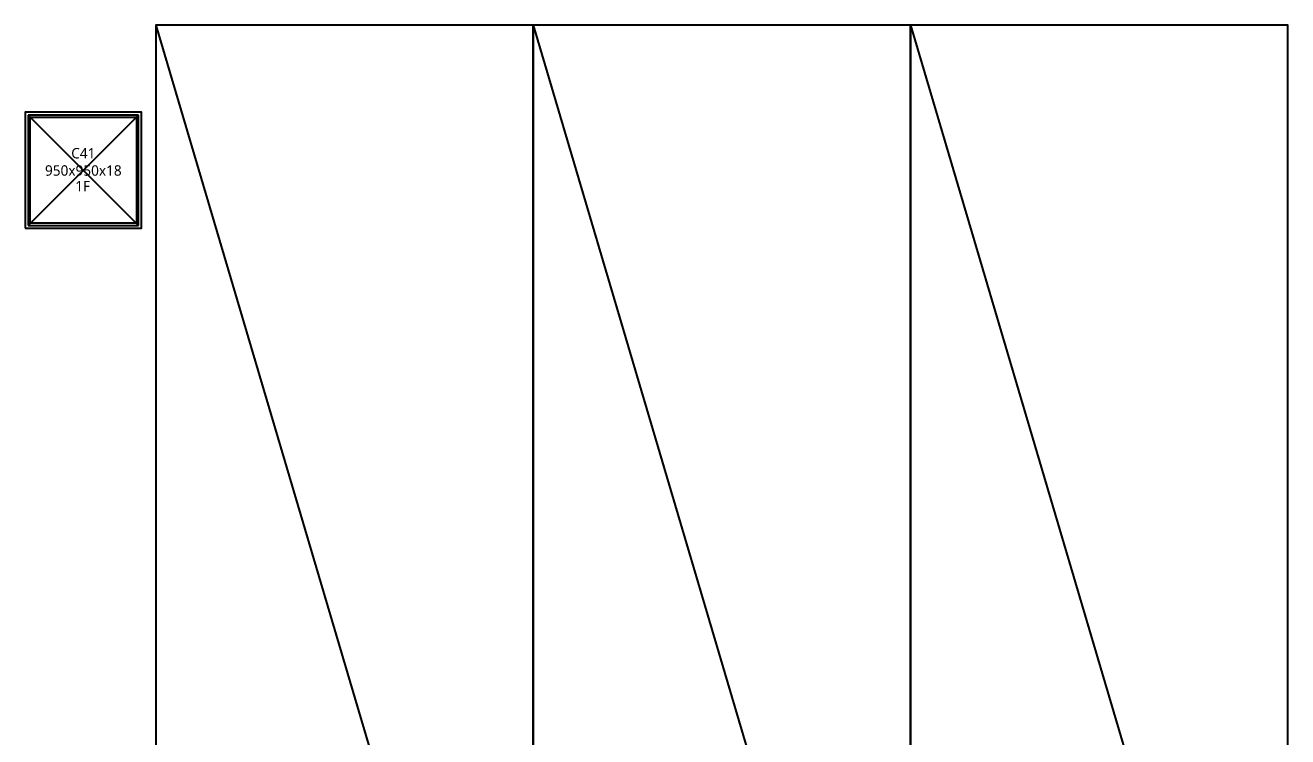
# Model space of a CAD drawing. Header units: millimetres. Extents: x 13515 to 183937, y -33900 to -660.
# Drawn here: x 119817.8 to 119988, y -19539.9 to -19443.9 of the extents above; entities that cross this region are included whole.
import ezdxf
from ezdxf.enums import TextEntityAlignment as Align

# ---------------------------------------------------------------- set-up
doc = ezdxf.new("R2010")
doc.units = ezdxf.units.MM
doc.header["$LTSCALE"] = 100
doc.header["$MEASUREMENT"] = 0
doc.header["$PDSIZE"] = -10
doc.layers.get('0').update_dxf_attribs({"linetype": 'CONTINUOUS'})
doc.layers.get('Defpoints').update_dxf_attribs({"color": 171, "linetype": 'CONTINUOUS'})
doc.layers.add('#프레임 라인', color=189, linetype='CONTINUOUS', plot=False)
doc.layers.add('ELE9', color=9, linetype='CONTINUOUS')
doc.layers.add('주차-화물', color=251, linetype='CONTINUOUS')
doc.styles.add('TE', font='malgun_0.ttf')
doc.styles.add('나눔바른고딕', font='NanumBarunGothic.ttf')

# ---------------------------------------------------------------- blocks, each defined once
blk = doc.blocks.new('*U131')
at = {"color": 0, "linetype": 'ByBlock'}
for p, q in [((475, 475), (-475, 475)), ((-475, 475), (-475, -475)), ((-457, 457), (457, 457)), ((-457, -457), (-457, 457)), ((457, 457), (457, -457)), ((475, -475), (475, 475)), ((-475, -475), (475, -475)), ((457, -457), (-457, -457))]:
    blk.add_line(p, q, dxfattribs=at)
at = {"layer": 'Defpoints'}
blk.add_point((0, 0), dxfattribs=at)
blk = doc.blocks.new('C41-1F')
at = {"layer": '#프레임 라인', "ltscale": 0.1}
blk.add_lwpolyline([(-500, -500), (500, -500), (500, 500), (-500, 500)], close=True, dxfattribs=at)
at = {"layer": 'Defpoints', "ltscale": 10000}
for p, q in [((-475, -475), (475, 475)), ((475, -475), (-475, 475))]:
    blk.add_line(p, q, dxfattribs=at)
at = {"ltscale": 0.1}
blk.add_blockref('*U131', (0, 0), dxfattribs=at)
at = {"layer": 'Defpoints', "style": 'TE'}
for s, p in [('C41', (0, 102)), ('950x950x18', (0, -47)), ('1F', (-6, -182))]:
    blk.add_text(s, height=90, dxfattribs=at).set_placement(p, align=Align.CENTER)
blk = doc.blocks.new('A$C9dd89177')
at = {"layer": '주차-화물', "ltscale": 0.1}
blk.add_lwpolyline([(0, 0), (11000, 0), (11000, 3250), (0, 3250), (0, 0), (11000, 3250)], dxfattribs=at)
at = {"layer": '주차-화물', "style": '나눔바른고딕'}
blk.add_text('화물용', height=450, dxfattribs=at).set_placement((9831, 561), align=Align.MIDDLE_CENTER)
blk = doc.blocks.new('FGHJ')
at = {"layer": 'ELE9', "ltscale": 0.1, "rotation": 270}
for p in [(37075624.1, 51646.3), (37078874.1, 51646.3), (37082124.1, 51646.3)]:
    blk.add_blockref('A$C9dd89177', p, dxfattribs=at)
at = {"layer": 'ELE9', "ltscale": 0.1}
blk.add_blockref('C41-1F', (37074999.1, 50396.3), dxfattribs=at)

msp = doc.modelspace()

# ---------------------------------------------------------------- block references
at = {"xscale": 0.01565102769230769, "yscale": 0.01565102769230769, "zscale": 0.01565102769230769}
msp.add_blockref('FGHJ', (-460436.19, -20252.24), dxfattribs=at)

doc.saveas('drawing.dxf')
